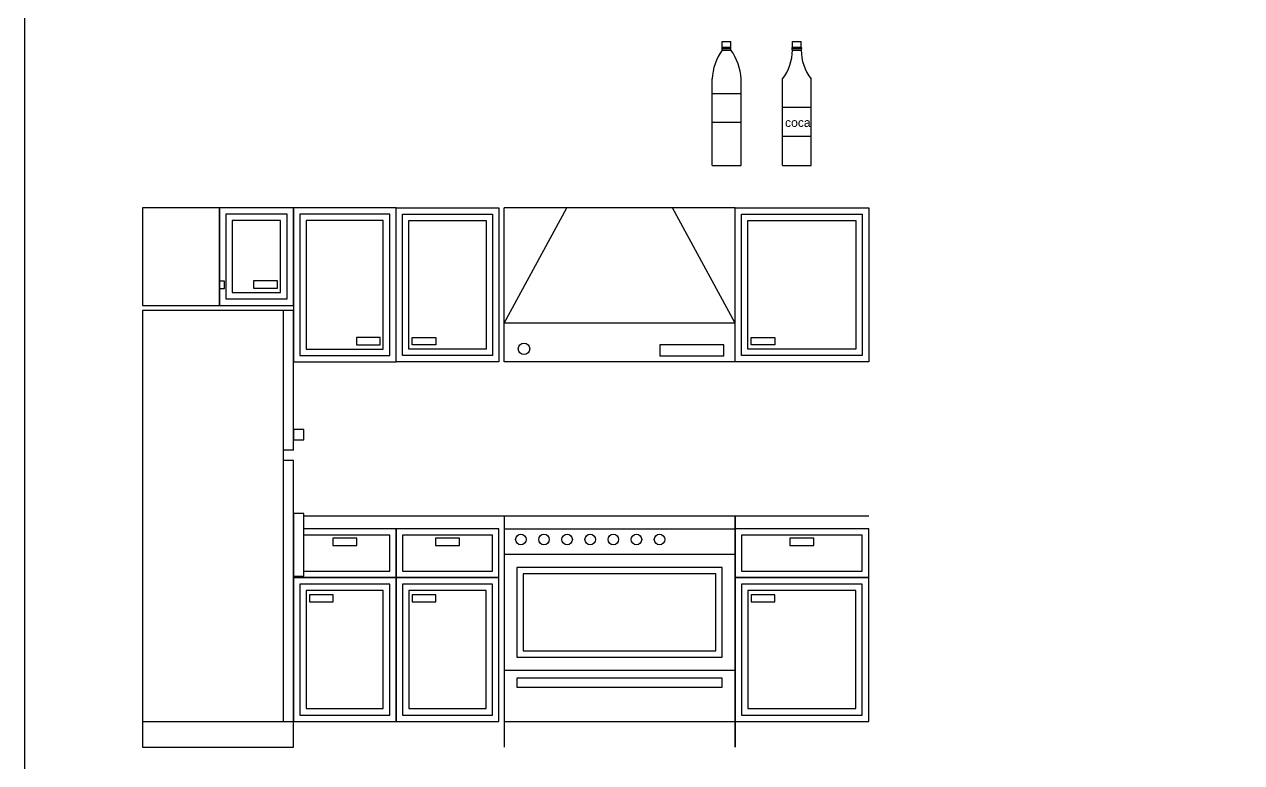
# Model space of a CAD drawing. Header units: millimetres. Extents: x 577 to 2337, y 236 to 943.
# Drawn here: x 764.177 to 768.39, y 698.902 to 701.457 of the extents above; entities that cross this region are included whole.
import ezdxf

# ---------------------------------------------------------------- set-up
doc = ezdxf.new("R2010")
doc.units = ezdxf.units.MM
doc.header["$LTSCALE"] = 0.01
doc.layers.add('06-Furn', color=4, linetype='Continuous')
doc.styles.add('text', font='BBadr.ttf', dxfattribs={"height": 0.2})

# ---------------------------------------------------------------- blocks, each defined once
blk = doc.blocks.new('botry')
at = {"layer": '06-Furn', "color": 5}
for p, q in [((43052.64, 15009), (43055.64, 15009)), ((43052.64, 15006), (43052.64, 15009)), ((43055.64, 15006), (43055.64, 15009)), ((43052.64, 15007), (43055.64, 15007)), ((43052.64, 15006.5), (43055.64, 15006.5)), ((43052.64, 15006), (43055.64, 15006)), ((43049.14, 14966), (43049.14, 14996)), ((43059.14, 14966), (43059.14, 14996)), ((43049.14, 14991), (43059.14, 14991)), ((43049.14, 14981), (43059.14, 14981)), ((43049.14, 14966), (43059.14, 14966))]:
    blk.add_line(p, q, dxfattribs=at)
for centre, start, end in [((43067.81, 14995.08), 144.2485, 177.1714), ((43040.46, 14995.08), 2.8286, 35.7515)]:
    blk.add_arc(centre, 18.69, start, end, dxfattribs=at)
blk = doc.blocks.new('botry2')
at = {"layer": '06-Furn', "color": 5}
for p, q in [((1214.1848, 917.7098), (1214.2148, 917.7098)), ((1214.1848, 917.6898), (1214.1848, 917.7098)), ((1214.1848, 917.6898), (1214.2148, 917.6898)), ((1214.1848, 917.6848), (1214.2148, 917.6848)), ((1214.1848, 917.6798), (1214.2148, 917.6798)), ((1214.2148, 917.6898), (1214.2148, 917.7098)), ((1214.1498, 917.2798), (1214.1498, 917.5798)), ((1214.2498, 917.2798), (1214.2498, 917.5798)), ((1214.1498, 917.4821), (1214.2498, 917.4821)), ((1214.1498, 917.3821), (1214.2498, 917.3821)), ((1214.1498, 917.2798), (1214.2498, 917.2798))]:
    blk.add_line(p, q, dxfattribs=at)
for centre, radius, start, end in [((1214.0225, 917.6805), 0.1623, 321.6612, 359.7587), ((1214.1848, 917.6873), 0.0025, 90, 270), ((1214.1848, 917.6823), 0.0025, 90, 270), ((1214.2148, 917.6873), 0.0025, 270, 90), ((1214.2148, 917.6823), 0.0025, 270, 90), ((1214.3771, 917.6805), 0.1623, 180.2413, 218.3388)]:
    blk.add_arc(centre, radius, start, end, dxfattribs=at)
at = {"layer": '06-Furn', "color": 5, "insert": (1214.1591, 917.4439), "char_height": 0.03, "attachment_point": 1, "style": 'text'}
blk.add_mtext_dynamic_manual_height_columns('{\\fArial|b0|i0|c0|p34;coca}', width=0.04575, gutter_width=1, heights=[0], dxfattribs=at)
blk = doc.blocks.new('klll')
at = {"layer": '06-Furn', "color": 243}
for p, q in [((710.3793, 634.2958), (710.1126, 634.2958)), ((710.1126, 634.2958), (710.1126, 633.958)), ((710.6353, 634.2958), (710.3793, 634.2958)), ((710.3793, 634.2958), (710.3793, 633.958)), ((710.3793, 633.958), (710.3793, 634.2958)), ((710.9909, 634.2958), (710.6353, 634.2958)), ((710.6353, 634.2958), (710.6353, 633.7625)), ((710.6353, 633.958), (710.6353, 634.2958)), ((710.9909, 633.7625), (710.9909, 634.2958)), ((710.9909, 634.2958), (711.3464, 634.2958)), ((710.9909, 633.7625), (710.9909, 634.2958)), ((711.3464, 634.2958), (711.3464, 633.7625)), ((711.3642, 633.7625), (711.3642, 634.2958)), ((712.1642, 634.2958), (711.3642, 634.2958)), ((712.1642, 633.7625), (712.1642, 634.2958)), ((712.1642, 634.2958), (712.6264, 634.2958)), ((712.1642, 633.7625), (712.1642, 634.2958)), ((712.6264, 634.2958), (712.6264, 633.7625)), ((710.6131, 634.2736), (710.4015, 634.2736)), ((710.4015, 634.2736), (710.4015, 633.9803)), ((710.5909, 634.2514), (710.4238, 634.2514)), ((710.4238, 634.2514), (710.4238, 634.0025)), ((710.5909, 634.0025), (710.5909, 634.2514)), ((710.6131, 633.9803), (710.6131, 634.2736)), ((710.9686, 634.2736), (710.6575, 634.2736)), ((710.6575, 634.2736), (710.6575, 633.7847)), ((710.9464, 634.2514), (710.6798, 634.2514)), ((710.6798, 634.2514), (710.6798, 633.8069)), ((710.9464, 633.8069), (710.9464, 634.2514)), ((710.9686, 633.7847), (710.9686, 634.2736)), ((711.0131, 634.2736), (711.3242, 634.2736)), ((711.0131, 633.7847), (711.0131, 634.2736)), ((711.0353, 634.2514), (711.302, 634.2514)), ((711.0353, 633.8069), (711.0353, 634.2514)), ((711.302, 634.2514), (711.302, 633.8069)), ((711.3242, 634.2736), (711.3242, 633.7847)), ((712.1864, 634.2736), (712.6042, 634.2736)), ((712.1864, 633.7847), (712.1864, 634.2736)), ((712.2086, 634.2514), (712.582, 634.2514)), ((712.2086, 633.8069), (712.2086, 634.2514)), ((712.582, 634.2514), (712.582, 633.8069)), ((712.6042, 634.2736), (712.6042, 633.7847)), ((710.397, 634.0415), (710.3793, 634.0415)), ((710.3793, 634.0415), (710.3793, 634.0167)), ((710.397, 634.0167), (710.397, 634.0415)), ((710.5803, 634.0423), (710.4977, 634.0423)), ((710.4977, 634.0423), (710.4977, 634.0175)), ((710.5803, 634.0175), (710.5803, 634.0423)), ((710.3793, 634.0167), (710.397, 634.0167)), ((710.4238, 634.0025), (710.5909, 634.0025)), ((710.4977, 634.0175), (710.5803, 634.0175)), ((710.1126, 633.958), (710.3793, 633.958)), ((710.3793, 633.958), (710.6353, 633.958)), ((710.4015, 633.9803), (710.6131, 633.9803)), ((710.9358, 633.8467), (710.8532, 633.8467)), ((710.8532, 633.8467), (710.8532, 633.8219)), ((710.8532, 633.8219), (710.9358, 633.8219)), ((710.9358, 633.8219), (710.9358, 633.8467)), ((711.0459, 633.8219), (711.0459, 633.8467)), ((711.0459, 633.8467), (711.1285, 633.8467)), ((711.1285, 633.8219), (711.0459, 633.8219)), ((711.1285, 633.8467), (711.1285, 633.8219)), ((712.2193, 633.8219), (712.2193, 633.8467)), ((712.2193, 633.8467), (712.3019, 633.8467)), ((712.3019, 633.8219), (712.2193, 633.8219)), ((712.3019, 633.8467), (712.3019, 633.8219)), ((710.6575, 633.7847), (710.9686, 633.7847)), ((710.6798, 633.8069), (710.9464, 633.8069)), ((711.3242, 633.7847), (711.0131, 633.7847)), ((711.302, 633.8069), (711.0353, 633.8069)), ((712.6042, 633.7847), (712.1864, 633.7847)), ((712.582, 633.8069), (712.2086, 633.8069)), ((710.6353, 633.7625), (710.9909, 633.7625)), ((711.3464, 633.7625), (710.9909, 633.7625)), ((712.6264, 633.7625), (712.1642, 633.7625)), ((710.6709, 633.2383), (710.6353, 633.2383)), ((710.6353, 633.2383), (710.6353, 633.0209)), ((710.6709, 633.0209), (710.6709, 633.2383)), ((710.6709, 633.2292), (711.3642, 633.2292)), ((712.1642, 633.2292), (712.6264, 633.2292)), ((710.6353, 633.1847), (710.6353, 633.0158)), ((710.9909, 633.1847), (710.6709, 633.1847)), ((710.9686, 633.1625), (710.6709, 633.1625)), ((710.7718, 633.1523), (710.7718, 633.1275)), ((710.8544, 633.1523), (710.7718, 633.1523)), ((710.8544, 633.1275), (710.8544, 633.1523)), ((710.9686, 633.038), (710.9686, 633.1625)), ((710.9909, 633.0158), (710.9909, 633.1847)), ((711.3464, 633.1847), (710.9909, 633.1847)), ((710.9909, 633.1847), (710.9909, 633.0158)), ((711.3242, 633.1625), (711.0131, 633.1625)), ((711.0131, 633.1625), (711.0131, 633.038)), ((711.1273, 633.1523), (711.1273, 633.1275)), ((711.2099, 633.1523), (711.1273, 633.1523)), ((711.2099, 633.1275), (711.2099, 633.1523)), ((711.3242, 633.038), (711.3242, 633.1625)), ((711.3464, 633.0158), (711.3464, 633.1847)), ((712.6264, 633.1847), (712.1642, 633.1847)), ((712.1642, 633.1847), (712.1642, 633.0158)), ((712.6042, 633.1625), (712.1864, 633.1625)), ((712.1864, 633.1625), (712.1864, 633.038)), ((712.354, 633.1523), (712.354, 633.1275)), ((712.4366, 633.1523), (712.354, 633.1523)), ((712.4366, 633.1275), (712.4366, 633.1523)), ((712.6042, 633.038), (712.6042, 633.1625)), ((712.6264, 633.0158), (712.6264, 633.1847)), ((710.7718, 633.1275), (710.8544, 633.1275)), ((711.1273, 633.1275), (711.2099, 633.1275)), ((712.354, 633.1275), (712.4366, 633.1275)), ((711.3642, 633.0958), (711.3642, 632.6958)), ((712.1642, 632.6958), (712.1642, 633.0958)), ((710.6353, 633.0209), (710.6709, 633.0209)), ((710.6709, 633.038), (710.9686, 633.038)), ((711.0131, 633.038), (711.3242, 633.038)), ((712.1864, 633.038), (712.6042, 633.038)), ((710.6353, 633.0158), (710.9909, 633.0158)), ((710.9909, 633.0158), (710.6353, 633.0158)), ((710.9686, 632.9936), (710.6575, 632.9936)), ((710.6575, 632.9936), (710.6575, 632.5403)), ((710.9686, 632.5403), (710.9686, 632.9936)), ((710.9909, 632.518), (710.9909, 633.0158)), ((711.3464, 633.0158), (710.9909, 633.0158)), ((710.9909, 633.0158), (710.9909, 632.518)), ((710.9909, 633.0158), (711.3464, 633.0158)), ((711.3242, 632.9936), (711.0131, 632.9936)), ((711.0131, 632.9936), (711.0131, 632.5403)), ((711.3242, 632.5403), (711.3242, 632.9936)), ((711.3464, 632.518), (711.3464, 633.0158)), ((712.6264, 633.0158), (712.1642, 633.0158)), ((712.1642, 633.0158), (712.1642, 632.518)), ((712.1642, 633.0158), (712.6264, 633.0158)), ((712.6042, 632.9936), (712.1864, 632.9936)), ((712.1864, 632.9936), (712.1864, 632.5403)), ((712.6042, 632.5403), (712.6042, 632.9936)), ((712.6264, 632.518), (712.6264, 633.0158)), ((710.9464, 632.9714), (710.6798, 632.9714)), ((710.6798, 632.9714), (710.6798, 632.5625)), ((710.6904, 632.9564), (710.6904, 632.9316)), ((710.773, 632.9564), (710.6904, 632.9564)), ((710.773, 632.9316), (710.773, 632.9564)), ((710.9464, 632.5625), (710.9464, 632.9714)), ((711.302, 632.9714), (711.0353, 632.9714)), ((711.0353, 632.9714), (711.0353, 632.5625)), ((711.0459, 632.9564), (711.0459, 632.9316)), ((711.1285, 632.9564), (711.0459, 632.9564)), ((711.1285, 632.9316), (711.1285, 632.9564)), ((711.302, 632.5625), (711.302, 632.9714)), ((712.582, 632.9714), (712.2086, 632.9714)), ((712.2086, 632.9714), (712.2086, 632.5625)), ((712.2193, 632.9564), (712.2193, 632.9316)), ((712.3019, 632.9564), (712.2193, 632.9564)), ((712.3019, 632.9316), (712.3019, 632.9564)), ((712.582, 632.5625), (712.582, 632.9714)), ((710.6904, 632.9316), (710.773, 632.9316)), ((711.0459, 632.9316), (711.1285, 632.9316)), ((712.2193, 632.9316), (712.3019, 632.9316)), ((710.6798, 632.5625), (710.9464, 632.5625)), ((711.0353, 632.5625), (711.302, 632.5625)), ((712.2086, 632.5625), (712.582, 632.5625)), ((710.6353, 632.518), (710.9909, 632.518)), ((710.6575, 632.5403), (710.9686, 632.5403)), ((710.9909, 632.518), (711.3464, 632.518)), ((711.0131, 632.5403), (711.3242, 632.5403)), ((712.1642, 632.518), (712.6264, 632.518)), ((712.1864, 632.5403), (712.6042, 632.5403))]:
    blk.add_line(p, q, dxfattribs=at)
at = {"layer": '06-Furn', "color": 8}
for p, q in [((711.3642, 633.8958), (711.5813, 634.2958)), ((712.1642, 633.8958), (711.9471, 634.2958)), ((710.6353, 633.9403), (710.1126, 633.9403)), ((710.1126, 633.9403), (710.1126, 632.4292)), ((710.5998, 633.9403), (710.5998, 632.518)), ((710.6353, 633.4568), (710.6353, 633.9403)), ((712.1642, 633.8958), (711.3642, 633.8958)), ((711.9032, 633.821), (711.9032, 633.7834)), ((712.1247, 633.821), (711.9032, 633.821)), ((712.1247, 633.7834), (712.1247, 633.821)), ((711.9032, 633.7834), (712.1247, 633.7834)), ((712.1642, 633.7625), (711.3642, 633.7625)), ((710.6353, 633.5279), (710.6353, 633.4923)), ((710.6709, 633.5279), (710.6353, 633.5279)), ((710.6709, 633.4923), (710.6709, 633.5279)), ((710.6353, 633.4923), (710.6709, 633.4923)), ((710.6353, 633.4568), (710.5998, 633.4568)), ((710.6353, 633.4212), (710.5998, 633.4212)), ((710.6353, 632.4292), (710.6353, 633.4212)), ((711.3642, 633.2292), (711.3642, 632.4292)), ((711.3642, 633.2292), (712.1642, 633.2292)), ((712.1642, 632.4292), (712.1642, 633.2292)), ((712.1642, 633.2292), (712.1642, 632.4292)), ((711.3642, 633.1847), (712.1642, 633.1847)), ((712.1642, 633.0958), (711.3642, 633.0958)), ((712.1198, 633.0514), (711.4086, 633.0514)), ((711.4086, 633.0514), (711.4086, 632.7403)), ((712.0975, 633.0292), (711.4309, 633.0292)), ((711.4309, 633.0292), (711.4309, 632.7625)), ((712.0975, 632.7625), (712.0975, 633.0292)), ((712.1198, 632.7403), (712.1198, 633.0514)), ((711.4086, 632.7403), (712.1198, 632.7403)), ((711.4309, 632.7625), (712.0975, 632.7625)), ((711.3642, 632.6958), (712.1642, 632.6958)), ((712.1198, 632.668), (711.4086, 632.668)), ((711.4086, 632.6371), (712.1198, 632.6371)), ((710.1126, 632.518), (710.6353, 632.518)), ((711.3642, 632.518), (712.1642, 632.518)), ((710.1126, 632.4292), (710.6353, 632.4292))]:
    blk.add_line(p, q, dxfattribs=at)
at = {"layer": '06-Furn', "color": 241}
blk.add_line((710.6353, 633.0158), (710.6353, 632.518), dxfattribs=at)
at = {"layer": '06-Furn', "color": 9}
for p, q in [((711.4086, 632.668), (711.4086, 632.6371)), ((712.1198, 632.6371), (712.1198, 632.668))]:
    blk.add_line(p, q, dxfattribs=at)
at = {"layer": '06-Furn', "color": 8}
for centre, radius in [((711.4335, 633.8077), 0.0199), ((711.4226, 633.1478), 0.0182), ((711.5026, 633.1478), 0.0182), ((711.5826, 633.1478), 0.0182), ((711.6627, 633.1478), 0.0182), ((711.7427, 633.1478), 0.0182), ((711.8227, 633.1478), 0.0182), ((711.9027, 633.1478), 0.0182)]:
    blk.add_circle(centre, radius, dxfattribs=at)

msp = doc.modelspace()

# ---------------------------------------------------------------- linework, layer by layer
at = {"layer": '06-Furn', "color": 5}
msp.add_lwpolyline([(764.1767, 711.677), (764.1767, 698.677), (771.6767, 698.677), (771.6767, 711.677)], close=True, dxfattribs=at)

# ---------------------------------------------------------------- block references
at = {"layer": '06-Furn', "xscale": 0.01, "yscale": 0.01, "zscale": 0.01}
msp.add_blockref('botry', (336.066, 551.3083), dxfattribs=at)
at = {"layer": '06-Furn'}
msp.add_blockref('botry2', (-447.3494, -216.3115), dxfattribs=at)
at = {"layer": '06-Furn', "color": 241}
msp.add_blockref('klll', (54.4727, 66.5268), dxfattribs=at)

doc.saveas('drawing.dxf')
